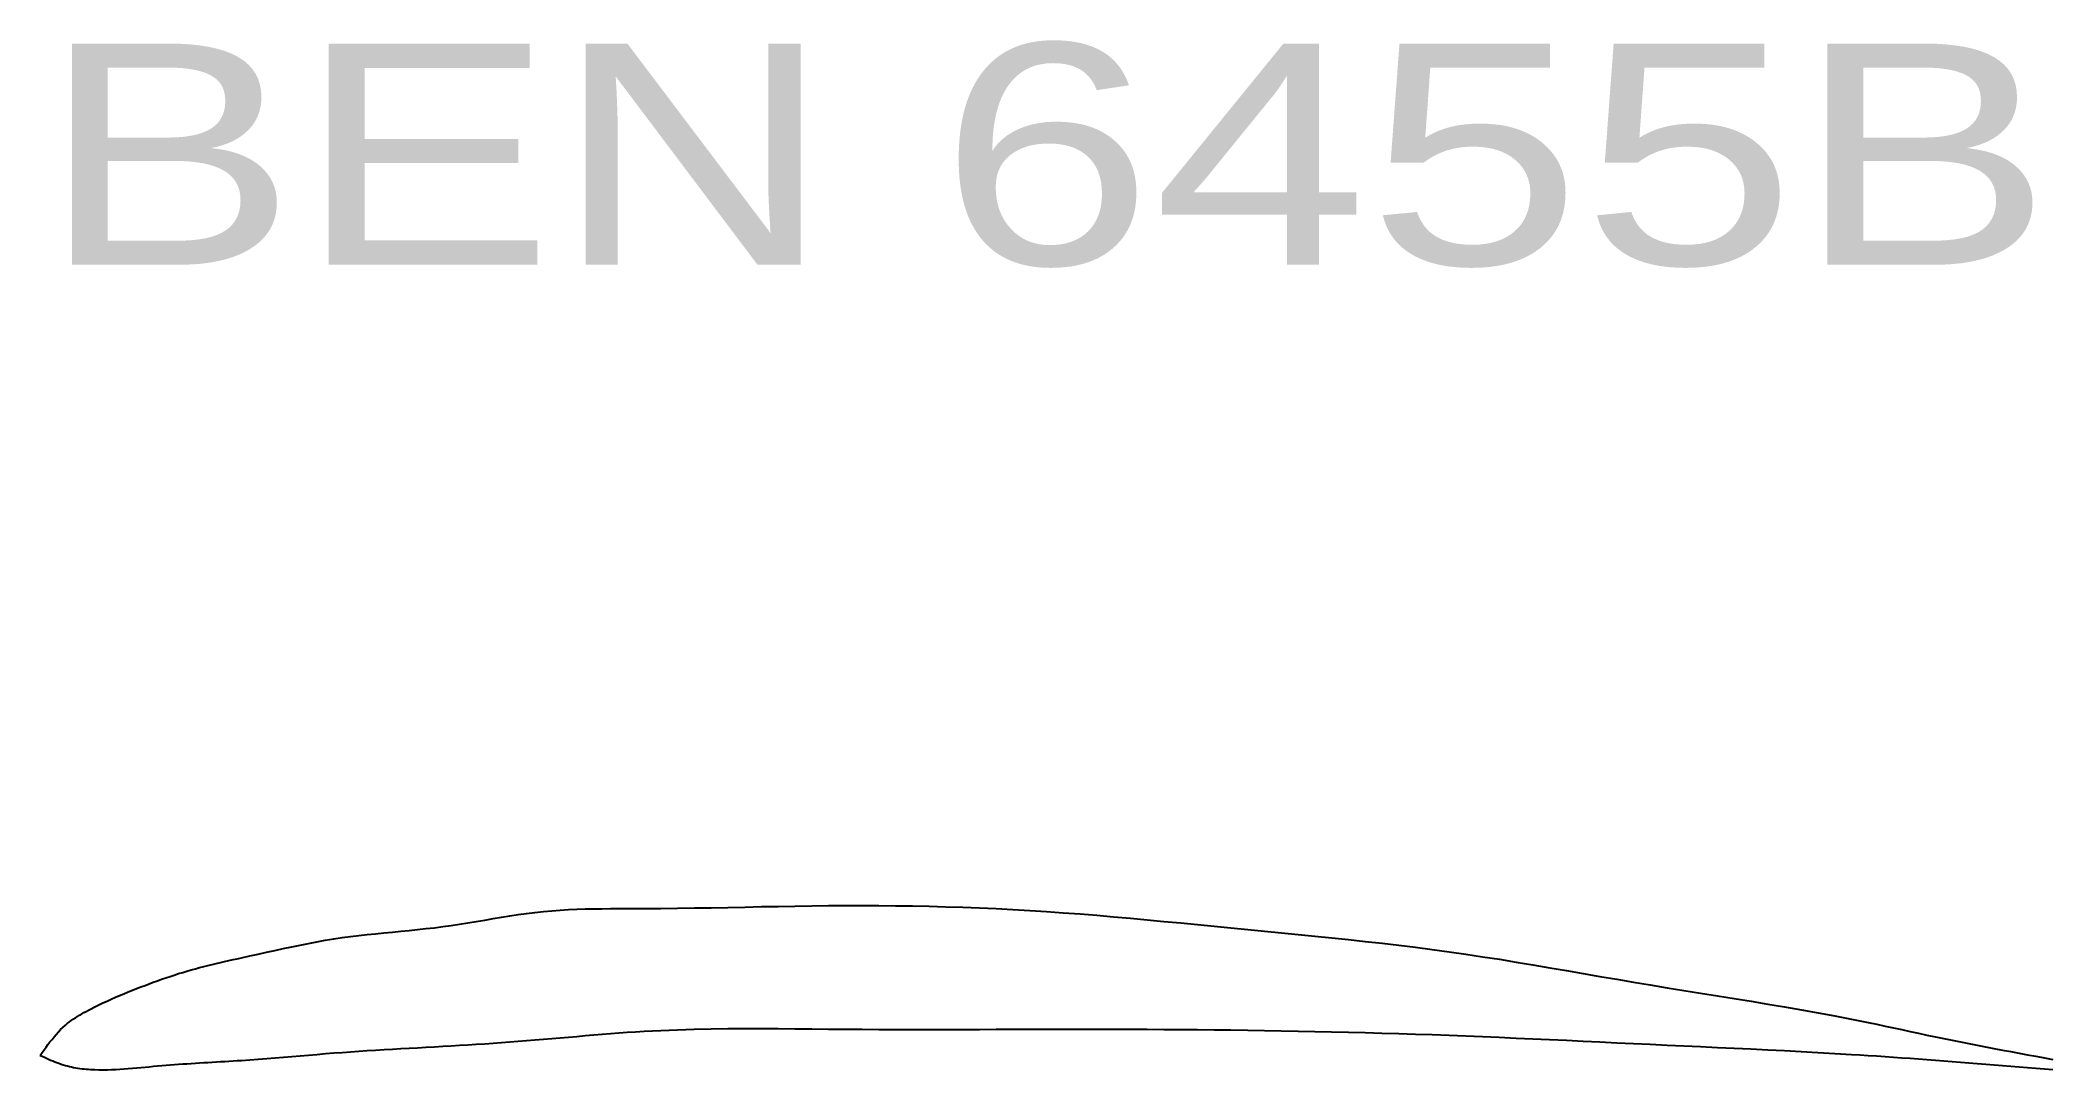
# Model space of a CAD drawing. Extents: x 0.2 to 32.2, y 2.4 to 18.8.
import ezdxf
from ezdxf.enums import TextEntityAlignment as Align

# ---------------------------------------------------------------- set-up
doc = ezdxf.new("R2010")
doc.units = 0
doc.layers.get('0').update_dxf_attribs({"linetype": 'CONTINUOUS'})

msp = doc.modelspace()

# ---------------------------------------------------------------- linework, layer by layer
at = {"color": 3, "linetype": 'CONTINUOUS'}
msp.add_lwpolyline([(0.1616, 2.6067), (0.192, 2.6498), (0.2226, 2.6929), (0.2534, 2.7356), (0.2846, 2.778), (0.3162, 2.8198), (0.3485, 2.861), (0.3815, 2.9014), (0.4153, 2.9408), (0.4501, 2.9792), (0.486, 3.0164), (0.5231, 3.0523), (0.5616, 3.0867), (0.5918, 3.1118), (0.6228, 3.1361), (0.6545, 3.1595), (0.6868, 3.1822), (0.7197, 3.2042), (0.7532, 3.2255), (0.7871, 3.2462), (0.8215, 3.2664), (0.8562, 3.2861), (0.8911, 3.3053), (0.9263, 3.3242), (0.9616, 3.3427), (1.0269, 3.376), (1.0924, 3.4084), (1.1583, 3.44), (1.2244, 3.4708), (1.2908, 3.5008), (1.3574, 3.5301), (1.4242, 3.5588), (1.4913, 3.5869), (1.5586, 3.6145), (1.6261, 3.6417), (1.6938, 3.6683), (1.7616, 3.6947), (1.8274, 3.7198), (1.8933, 3.7447), (1.9593, 3.7691), (2.0256, 3.7932), (2.092, 3.8168), (2.1585, 3.8399), (2.2252, 3.8625), (2.2922, 3.8846), (2.3592, 3.9061), (2.4265, 3.927), (2.494, 3.9472), (2.5616, 3.9667), (2.6277, 3.985), (2.6939, 4.0027), (2.7602, 4.0198), (2.8267, 4.0364), (2.8933, 4.0525), (2.96, 4.0683), (3.0269, 4.0838), (3.0937, 4.099), (3.1607, 4.114), (3.2276, 4.1289), (3.2946, 4.1438), (3.3616, 4.1587), (3.4945, 4.1883), (3.6273, 4.2181), (3.7602, 4.2477), (3.8931, 4.2771), (4.0262, 4.306), (4.1593, 4.3342), (4.2925, 4.3615), (4.4259, 4.3878), (4.5595, 4.4129), (4.6933, 4.4365), (4.8273, 4.4585), (4.9616, 4.4787), (5.0944, 4.4967), (5.2274, 4.5131), (5.3606, 4.5281), (5.4939, 4.5421), (5.6274, 4.5554), (5.761, 4.5683), (5.8946, 4.5811), (6.0282, 4.5942), (6.1617, 4.6077), (6.2952, 4.6221), (6.4285, 4.6377), (6.5616, 4.6547), (6.6952, 4.6735), (6.8287, 4.6937), (6.9619, 4.7149), (7.0951, 4.7369), (7.2283, 4.7592), (7.3614, 4.7815), (7.4945, 4.8034), (7.6276, 4.8246), (7.7609, 4.8447), (7.8943, 4.8633), (8.0278, 4.8801), (8.1616, 4.8947), (8.2942, 4.9067), (8.427, 4.9165), (8.5599, 4.9243), (8.6931, 4.9302), (8.8264, 4.9347), (8.9598, 4.9378), (9.0933, 4.9399), (9.2269, 4.9411), (9.3606, 4.9418), (9.4943, 4.9421), (9.6279, 4.9423), (9.7616, 4.9427), (10.0287, 4.9444), (10.2957, 4.9473), (10.5625, 4.9512), (10.8293, 4.9558), (11.0959, 4.961), (11.3625, 4.9664), (11.629, 4.9718), (11.8955, 4.977), (12.162, 4.9817), (12.4285, 4.9858), (12.695, 4.9888), (12.9616, 4.9907), (13.2283, 4.9911), (13.4951, 4.9901), (13.7619, 4.9876), (14.0287, 4.9836), (14.2955, 4.9781), (14.5623, 4.971), (14.8291, 4.9623), (15.0958, 4.952), (15.3624, 4.9402), (15.6289, 4.9267), (15.8953, 4.9115), (16.1616, 4.8947), (16.4287, 4.8761), (16.6957, 4.856), (16.9625, 4.8345), (17.2293, 4.8118), (17.4959, 4.7881), (17.7625, 4.7635), (18.0291, 4.7381), (18.2956, 4.7123), (18.5621, 4.686), (18.8286, 4.6596), (19.0951, 4.6331), (19.3616, 4.6067), (19.6287, 4.5805), (19.8958, 4.5544), (20.1629, 4.5282), (20.4299, 4.5016), (20.6969, 4.4746), (20.9638, 4.4469), (21.2306, 4.4183), (21.4972, 4.3886), (21.7637, 4.3575), (22.0299, 4.325), (22.2959, 4.2908), (22.5616, 4.2547), (22.829, 4.2163), (23.0961, 4.176), (23.3631, 4.1341), (23.6298, 4.0908), (23.8964, 4.0464), (24.1629, 4.0012), (24.4293, 3.9555), (24.6956, 3.9093), (24.962, 3.8631), (25.2284, 3.8171), (25.4949, 3.7716), (25.7616, 3.7267), (26.0286, 3.6826), (26.2956, 3.6393), (26.5628, 3.5963), (26.8299, 3.5535), (27.0971, 3.5105), (27.3641, 3.4671), (27.631, 3.423), (27.8977, 3.378), (28.1641, 3.3317), (28.4303, 3.2839), (28.6961, 3.2343), (28.9616, 3.1827), (29.0951, 3.1558), (29.2286, 3.1285), (29.3619, 3.1007), (29.4952, 3.0726), (29.6285, 3.0443), (29.7617, 3.0158), (29.895, 2.9872), (30.0282, 2.9587), (30.1615, 2.9303), (30.2948, 2.9021), (30.4281, 2.8742), (30.5616, 2.8467), (30.6946, 2.8197), (30.8277, 2.7932), (30.9608, 2.767), (31.0941, 2.7412), (31.2274, 2.7157), (31.3607, 2.6905), (31.4941, 2.6655), (31.6276, 2.6407), (31.7611, 2.6161), (31.8945, 2.5915), (32.0281, 2.5671), (32.1616, 2.5427)], dxfattribs=at)
at = {"color": 1, "linetype": 'CONTINUOUS'}
msp.add_lwpolyline([(0.1616, 2.6067), (0.1944, 2.5916), (0.2272, 2.5766), (0.2601, 2.5618), (0.293, 2.5472), (0.326, 2.5328), (0.3591, 2.5189), (0.3924, 2.5053), (0.4258, 2.4923), (0.4595, 2.4799), (0.4933, 2.468), (0.5273, 2.457), (0.5616, 2.4467), (0.5941, 2.4378), (0.6268, 2.4296), (0.6597, 2.4222), (0.6928, 2.4154), (0.7261, 2.4093), (0.7595, 2.4039), (0.793, 2.399), (0.8266, 2.3947), (0.8603, 2.3909), (0.894, 2.3877), (0.9278, 2.385), (0.9616, 2.3827), (1.0284, 2.3795), (1.0952, 2.3778), (1.1619, 2.3775), (1.2286, 2.3785), (1.2953, 2.3806), (1.362, 2.3837), (1.4286, 2.3877), (1.4953, 2.3923), (1.5619, 2.3974), (1.6285, 2.403), (1.6951, 2.4088), (1.7616, 2.4147), (1.8283, 2.4206), (1.895, 2.4264), (1.9617, 2.4322), (2.0283, 2.4379), (2.095, 2.4434), (2.1616, 2.4489), (2.2283, 2.4543), (2.2949, 2.4595), (2.3616, 2.4645), (2.4282, 2.4694), (2.4949, 2.4742), (2.5616, 2.4787), (2.6282, 2.483), (2.6949, 2.4872), (2.7615, 2.4912), (2.8282, 2.4951), (2.8949, 2.499), (2.9616, 2.5028), (3.0282, 2.5066), (3.0949, 2.5104), (3.1616, 2.5143), (3.2283, 2.5183), (3.295, 2.5224), (3.3616, 2.5267), (3.4951, 2.5358), (3.6285, 2.5456), (3.7618, 2.5559), (3.8952, 2.5666), (4.0285, 2.5777), (4.1618, 2.589), (4.295, 2.6003), (4.4283, 2.6117), (4.5616, 2.6229), (4.6949, 2.6339), (4.8282, 2.6445), (4.9616, 2.6547), (5.0948, 2.6643), (5.2281, 2.6733), (5.3614, 2.682), (5.4947, 2.6902), (5.628, 2.6982), (5.7614, 2.7059), (5.8947, 2.7134), (6.0281, 2.7208), (6.1615, 2.7281), (6.2949, 2.7355), (6.4282, 2.743), (6.5616, 2.7507), (6.695, 2.7586), (6.8284, 2.7667), (6.9618, 2.775), (7.0952, 2.7836), (7.2286, 2.7925), (7.3619, 2.8017), (7.4952, 2.8111), (7.6286, 2.8208), (7.7618, 2.8308), (7.8951, 2.8411), (8.0284, 2.8517), (8.1616, 2.8627), (8.2949, 2.8739), (8.4282, 2.8854), (8.5615, 2.8971), (8.6948, 2.9087), (8.8281, 2.9203), (8.9614, 2.9317), (9.0947, 2.9428), (9.228, 2.9535), (9.3614, 2.9638), (9.4948, 2.9735), (9.6282, 2.9825), (9.7616, 2.9907), (10.0278, 3.0045), (10.2941, 3.0152), (10.5605, 3.023), (10.8271, 3.0283), (11.0938, 3.0316), (11.3605, 3.033), (11.6273, 3.0329), (11.8941, 3.0317), (12.161, 3.0298), (12.4279, 3.0274), (12.6948, 3.0249), (12.9616, 3.0227), (13.2284, 3.021), (13.4951, 3.0198), (13.7619, 3.0191), (14.0286, 3.0188), (14.2952, 3.0188), (14.5619, 3.0191), (14.8285, 3.0196), (15.0951, 3.0202), (15.3617, 3.0209), (15.6283, 3.0216), (15.895, 3.0222), (16.1616, 3.0227), (16.4282, 3.023), (16.6949, 3.023), (16.9615, 3.0229), (17.2282, 3.0224), (17.4949, 3.0217), (17.7615, 3.0207), (18.0282, 3.0193), (18.2949, 3.0176), (18.5616, 3.0155), (18.8283, 3.013), (19.0949, 3.0101), (19.3616, 3.0067), (19.6283, 3.0028), (19.8951, 2.9985), (20.1618, 2.9937), (20.4285, 2.9884), (20.6952, 2.9826), (20.9619, 2.9763), (21.2285, 2.9694), (21.4952, 2.962), (21.7618, 2.954), (22.0284, 2.9455), (22.295, 2.9364), (22.5616, 2.9267), (22.8283, 2.9164), (23.095, 2.9056), (23.3617, 2.8943), (23.6284, 2.8826), (23.895, 2.8705), (24.1617, 2.8583), (24.4283, 2.8458), (24.695, 2.8331), (24.9616, 2.8205), (25.2283, 2.8078), (25.4949, 2.7952), (25.7616, 2.7827), (26.0283, 2.7704), (26.295, 2.7582), (26.5618, 2.746), (26.8285, 2.7338), (27.0952, 2.7214), (27.3619, 2.7088), (27.6286, 2.6958), (27.8953, 2.6824), (28.1619, 2.6685), (28.4285, 2.6539), (28.6951, 2.6387), (28.9616, 2.6227), (29.095, 2.6143), (29.2283, 2.6058), (29.3617, 2.597), (29.4951, 2.5881), (29.6284, 2.579), (29.7618, 2.5697), (29.8951, 2.5602), (30.0284, 2.5506), (30.1617, 2.5408), (30.295, 2.5309), (30.4283, 2.5208), (30.5616, 2.5107), (30.6949, 2.5004), (30.8283, 2.49), (30.9616, 2.4796), (31.095, 2.469), (31.2283, 2.4584), (31.3616, 2.4477), (31.495, 2.4369), (31.6283, 2.4261), (31.7616, 2.4153), (31.8949, 2.4044), (32.0282, 2.3936), (32.1616, 2.3827)], dxfattribs=at)

# ---------------------------------------------------------------- texts
at = {"color": 7}
msp.add_text('BEN 6455B', height=3.5183, dxfattribs=at).set_placement((0.1616, 15.1827), (32.1616, 15.1827), align=Align.FIT)

doc.saveas('drawing.dxf')
